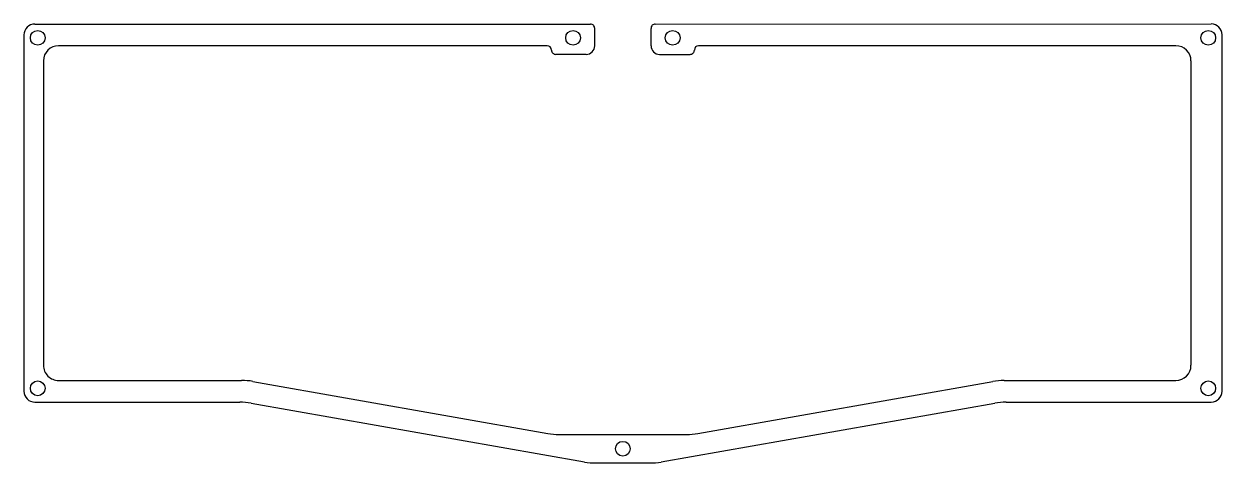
# Model space of a CAD drawing. Header units: millimetres. Extents: x 35 to 312, y -136 to -35.
import ezdxf

# ---------------------------------------------------------------- set-up
doc = ezdxf.new("R2010")
doc.units = ezdxf.units.MM
doc.layers.add('middle', color=7, linetype='Continuous')

msp = doc.modelspace()

# ---------------------------------------------------------------- linework, layer by layer
at = {"layer": 'middle', "color": 7, "linetype": 'Continuous'}
for p, q in [((37.48, -34.98), (165.79, -34.98)), ((180.79, -34.98), (309.17, -34.97)), ((34.98, -37.48), (34.98, -119.68)), ((166.79, -39.98), (166.79, -35.98)), ((179.79, -39.98), (179.79, -35.98)), ((311.67, -119.67), (311.67, -37.47)), ((155.79, -39.98), (42.98, -39.98)), ((301, -39.98), (190.79, -39.98)), ((39.48, -43.48), (39.48, -113.68)), ((164.79, -41.98), (157.79, -41.98)), ((181.79, -41.98), (188.79, -41.98)), ((304.5, -43.48), (304.5, -113.68)), ((42.98, -117.18), (85.24, -117.17)), ((87.85, -117.4), (155.97, -129.41)), ((190.62, -129.41), (258.74, -117.4)), ((261.34, -117.18), (301, -117.18)), ((37.48, -122.18), (84.8, -122.18)), ((87.41, -122.4), (164.44, -135.98)), ((182.15, -135.98), (259.17, -122.4)), ((261.78, -122.18), (309.17, -122.18)), ((158.57, -129.64), (188.02, -129.64)), ((167.04, -136.21), (179.55, -136.21))]:
    msp.add_line(p, q, dxfattribs=at)
for centre in [(38.16, -38.16), (161.79, -38.16), (184.79, -38.16), (308.48, -38.16), (38.16, -118.99), (308.48, -118.99), (173.29, -132.93)]:
    msp.add_circle(centre, 1.7, dxfattribs=at)
for centre, radius, start, end in [((37.48, -37.48), 2.5, 90.0001, 180.0001), ((165.79, -35.98), 1, 359.9901, 90), ((180.79, -35.98), 1, 90, 180.0111), ((309.17, -37.47), 2.5, 0.0001, 90.0001), ((42.98, -43.48), 3.5, 90, 180), ((155.79, -40.98), 1, 0.0001, 90), ((157.79, -40.98), 1, 179.9999, 270.1474), ((164.79, -39.98), 2, 270, 0), ((181.79, -39.98), 2, 180, 270), ((188.8, -40.98), 1, 269.8866, 0.0001), ((190.8, -40.98), 1, 90.1134, 180.0001), ((301, -43.48), 3.5, 0, 90), ((42.98, -113.68), 3.5, 180, 270.005), ((301, -113.68), 3.5, 270.0041, 360), ((85.24, -132.17), 15, 80, 90.0046), ((261.34, -132.18), 15, 89.9999, 100), ((37.48, -119.68), 2.5, 180.0001, 270.0047), ((309.17, -119.67), 2.5, 270, 0.0001), ((84.81, -137.18), 15, 80.0008, 90.0047), ((261.78, -137.18), 15, 90, 100.0001), ((158.57, -114.64), 15, 260, 270), ((188.02, -114.64), 15, 270, 280), ((167.04, -121.21), 15, 260.0008, 270.0001), ((179.55, -121.21), 15, 270.0001, 280.0001)]:
    msp.add_arc(centre, radius, start, end, dxfattribs=at)

doc.saveas('drawing.dxf')
